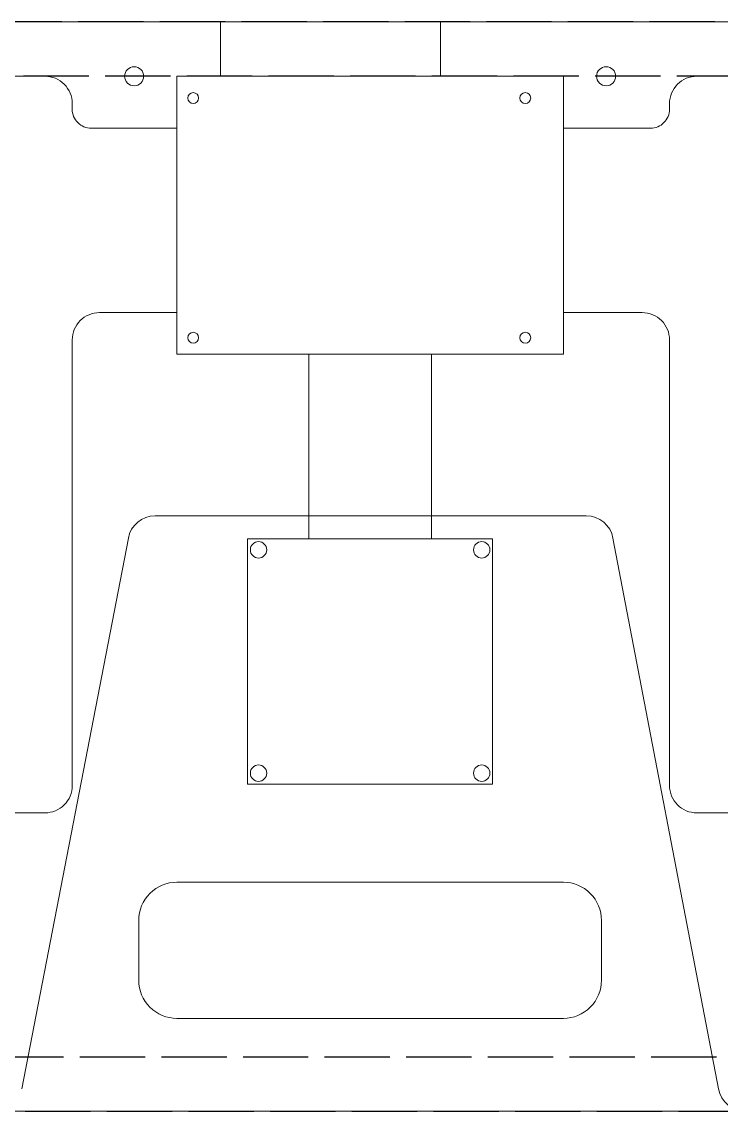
# Model space of a CAD drawing. Header units: millimetres. Extents: x -31 to 439, y 0 to 223.
# Drawn here: x 149.4 to 277.8, y 0 to 200 of the extents above; entities that cross this region are included whole.
import ezdxf

# ---------------------------------------------------------------- set-up
doc = ezdxf.new("R2010")
doc.units = ezdxf.units.MM
doc.linetypes.add('ACAD_ISO02W100', pattern=[15, 12, -3])
for name, color, linetype, lineweight in [('Bolt Holes', 7, 'Continuous', 0), ('Cable Cutout', 7, 'Continuous', 0), ('Case', 7, 'Continuous', 0), ('Electronics Pockets', 7, 'Continuous', 0), ('Handle', 7, 'Continuous', 0), ('Inner border', 7, 'Continuous', 0), ('PCB Mounting holes', 7, 'Continuous', 0), ('PCB Pocket', 7, 'Continuous', 0), ('Top Plate', 7, 'Continuous', 0)]:
    doc.layers.add(name, color=color, linetype=linetype, lineweight=lineweight)
doc.layers.add('Hidden', color=6, linetype='ACAD_ISO02W100', plot=False)

msp = doc.modelspace()

# ---------------------------------------------------------------- linework, layer by layer
at = {"layer": 'Bolt Holes'}
for centre in [(170, 190), (256.7, 190)]:
    msp.add_circle(centre, 1.75, dxfattribs=at)
at = {"layer": 'Cable Cutout'}
msp.add_lwpolyline([(185.85, 190.001), (226.249, 190.001), (226.249, 200), (185.85, 200)], close=True, dxfattribs=at)
at = {"layer": 'Case'}
msp.add_lwpolyline([(5, 0), (421.7, 0, 0.4142136), (426.7, 5), (426.7, 195, 0.4142136), (421.7, 200), (5, 200, 0.4142136), (0, 195), (0, 5, 0.4142136)], format="xyb", close=True, dxfattribs=at)
at = {"layer": 'Electronics Pockets'}
for points in [[(202.1, 105.06), (224.6, 105.06), (224.6, 139.001), (202.1, 139.001)], [(190.85, 60.06), (235.85, 60.06), (235.85, 105.06), (190.85, 105.06)]]:
    msp.add_lwpolyline(points, close=True, dxfattribs=at)
at = {"layer": 'Handle'}
msp.add_lwpolyline([(177.85, 17.04), (248.85, 17.04, 0.4142136), (255.85, 24.04), (255.85, 35.04, 0.4142136), (248.85, 42.04), (177.85, 42.04, 0.4142136), (170.85, 35.04), (170.85, 24.04, 0.4142136)], format="xyb", close=True, dxfattribs=at)
at = {"layer": 'Hidden'}
for points in [[(0, 0), (426.7, 0), (426.7, 200), (0, 200)], [(10, 10), (416.7, 10), (416.7, 190), (10, 190)]]:
    msp.add_lwpolyline(points, close=True, dxfattribs=at)
at = {"layer": 'Inner border'}
for points in [[(177.85, 146.602), (163.626, 146.602, 0.4142136), (158.626, 141.602), (158.626, 59.773, -0.4142136), (153.626, 54.773), (95.341, 54.773, 0.4142136), (90.341, 49.773), (90.341, 15, -0.4142136), (85.341, 10), (52, 10, -0.4142136), (47, 15), (47, 85, 0.4142136), (42, 90), (20, 90, -0.4142136), (15, 95), (15, 185, -0.4142136), (20, 190), (153.626, 190, -0.4142136), (158.626, 185), (158.626, 183.963, 0.4142136), (162.126, 180.463), (177.85, 180.463)], [(248.85, 146.602), (263.35, 146.602, -0.4142136), (268.35, 141.602), (268.35, 59.773, 0.4142136), (273.35, 54.773), (331.359, 54.773, -0.4142136), (336.359, 49.773), (336.359, 15, 0.4142136), (341.359, 10), (374.7, 10, 0.4142136), (379.7, 15), (379.7, 85, -0.4142136), (384.7, 90), (406.7, 90, 0.4142136), (411.7, 95), (411.7, 185, 0.4142136), (406.7, 190), (273.35, 190, 0.4142136), (268.35, 185), (268.35, 183.963, -0.4142136), (264.85, 180.463), (248.85, 180.463)]]:
    msp.add_lwpolyline(points, format="xyb", dxfattribs=at)
at = {"layer": 'PCB Mounting holes'}
for centre, radius in [((180.85, 186.001), 1), ((241.85, 186.001), 1), ((180.85, 142.001), 1), ((241.85, 142.001), 1), ((192.85, 103.06), 1.5), ((233.85, 103.06), 1.5), ((192.85, 62.06), 1.5), ((233.85, 62.06), 1.5)]:
    msp.add_circle(centre, radius, dxfattribs=at)
at = {"layer": 'PCB Pocket'}
msp.add_lwpolyline([(177.85, 139.001), (248.85, 139.001), (248.85, 190.001), (177.85, 190.001)], close=True, dxfattribs=at)
at = {"layer": 'Top Plate'}
for p, q in [((253.039, 109.331), (173.859, 109.298)), ((149.36, 4.123), (168.938, 105.175)), ((277.346, 4.132), (257.965, 105.2))]:
    msp.add_line(p, q, dxfattribs=at)
for centre, start, end in [((173.861, 104.298), 90.02425, 169.89861), ((253.041, 104.331), 10, 90.02425), ((282.27, 5), 190, 270)]:
    msp.add_arc(centre, 5, start, end, dxfattribs=at)

doc.saveas('drawing.dxf')
